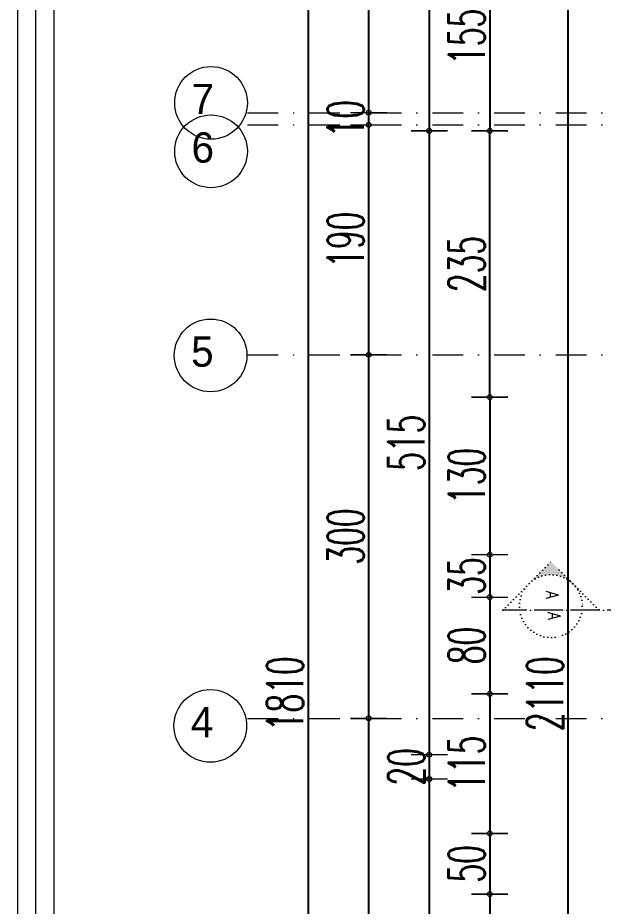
# Model space of a CAD drawing. Header units: millimetres. Extents: x -16104 to 67872, y -88009 to 12107.
# Drawn here: x 13905 to 14388, y -6715 to -5982 of the extents above; entities that cross this region are included whole.
import ezdxf
from ezdxf.enums import TextEntityAlignment as Align

# ---------------------------------------------------------------- set-up
doc = ezdxf.new("R2010")
doc.units = ezdxf.units.MM
for name, pattern in [('ACAD_ISO04W100', [30, 24, -3, 0, -3]), ('ACAD_ISO07W100', [3, 0, -3]), ('DASHDOTX2', [50.8, 25.4, -12.7, 0, -12.7])]:
    doc.linetypes.add(name, pattern=pattern)
doc.layers.get('0').update_dxf_attribs({"color": 241})
for name, color, linetype, lineweight in [('AKS', 1, 'ACAD_ISO07W100', 5), ('akslar', 144, 'Continuous', 20), ('c05', 32, 'Continuous', 13), ('OLCU', 54, 'Continuous', 13)]:
    doc.layers.add(name, color=color, linetype=linetype, lineweight=lineweight)
doc.styles.add('DIM', font='Txttw.shx', dxfattribs={"width": 0.6})
doc.styles.add('DIMENSIONS', font='simplex', dxfattribs={"width": 0.8})
doc.dimstyles.new('50', dxfattribs={"dimscale": 0, "dimtxt": 30, "dimasz": 1, "dimexe": 0, "dimexo": 2, "dimgap": 4, "dimtad": 1, "dimdec": 0, "dimzin": 0, "dimdsep": 46, "dimtxsty": 'DIM', "dimblk1": 'DOT', "dimblk2": 'DOT', "dimsah": 1, "dimcen": 1.5, "dimdle": 3, "dimse1": 1, "dimse2": 1, "dimclrd": 256, "dimclre": 9, "dimclrt": 256, "dimadec": 0, "dimazin": 0, "dimtfac": 0.24, "dimtdec": 0, "dimtix": 1, "dimtmove": 2, "dimatfit": 3, "dimldrblk": 'DOT', "dimfxl": 0, "dimtolj": 1, "dimtzin": 15, "dimarcsym": 0})

# ---------------------------------------------------------------- blocks, each defined once
blk = doc.blocks.new('DOT')
for p, q in [((0, 15), (0, -15)), ((-2, 0), (0, 0)), ((2, 0), (0, 0))]:
    blk.add_line(p, q)
blk.add_circle((0, 0), 2)
blk = doc.blocks.new('*D6216')
at = {"layer": 'Defpoints', "color": 0, "transparency": 16777216}
for p in [(14344.71, -5919.72), (14294.71, -6074.87), (14344.71, -6074.87)]:
    blk.add_point(p, dxfattribs=at)
at = {"layer": 'OLCU', "lineweight": -2, "transparency": 16777216}
blk.add_line((14294.71, -5920.72), (14294.71, -6073.87), dxfattribs=at)
for p, rotation in [((14294.71, -5919.72), 90), ((14294.71, -6074.87), 270)]:
    blk.add_blockref('DOT', p, dxfattribs=dict(at, rotation=rotation))
at = {"layer": 'OLCU', "transparency": 16777216, "insert": (14275.71, -5997.3), "char_height": 30, "attachment_point": 5, "rotation": 90, "style": 'DIM'}
blk.add_mtext('\\A1;155', dxfattribs=at)
blk = doc.blocks.new('*D6217')
at = {"layer": 'Defpoints', "color": 0, "transparency": 16777216}
for p in [(14344.71, -6294.56), (14294.71, -6424.56), (14344.71, -6424.56)]:
    blk.add_point(p, dxfattribs=at)
at = {"layer": 'OLCU', "lineweight": -2, "transparency": 16777216}
blk.add_line((14294.71, -6295.56), (14294.71, -6423.56), dxfattribs=at)
for p, rotation in [((14294.71, -6294.56), 90), ((14294.71, -6424.56), 270)]:
    blk.add_blockref('DOT', p, dxfattribs=dict(at, rotation=rotation))
at = {"layer": 'OLCU', "transparency": 16777216, "insert": (14275.71, -6359.56), "char_height": 30, "attachment_point": 5, "rotation": 90, "style": 'DIM'}
blk.add_mtext('\\A1;130', dxfattribs=at)
blk = doc.blocks.new('*D6218')
at = {"layer": 'Defpoints', "color": 0, "transparency": 16777216}
for p in [(14344.71, -6459.56), (14294.71, -6539.31), (14344.71, -6539.31)]:
    blk.add_point(p, dxfattribs=at)
at = {"layer": 'OLCU', "lineweight": -2, "transparency": 16777216}
blk.add_line((14294.71, -6460.56), (14294.71, -6538.31), dxfattribs=at)
for p, rotation in [((14294.71, -6459.56), 90), ((14294.71, -6539.31), 270)]:
    blk.add_blockref('DOT', p, dxfattribs=dict(at, rotation=rotation))
at = {"layer": 'OLCU', "transparency": 16777216, "insert": (14275.71, -6499.44), "char_height": 30, "attachment_point": 5, "rotation": 90, "style": 'DIM'}
blk.add_mtext('\\A1;80', dxfattribs=at)
blk = doc.blocks.new('*D6219')
at = {"layer": 'Defpoints', "color": 0, "transparency": 16777216}
for p in [(14344.71, -6539.31), (14294.71, -6654.56), (14344.71, -6654.56)]:
    blk.add_point(p, dxfattribs=at)
at = {"layer": 'OLCU', "lineweight": -2, "transparency": 16777216}
blk.add_line((14294.71, -6540.31), (14294.71, -6653.56), dxfattribs=at)
for p, rotation in [((14294.71, -6539.31), 90), ((14294.71, -6654.56), 270)]:
    blk.add_blockref('DOT', p, dxfattribs=dict(at, rotation=rotation))
at = {"layer": 'OLCU', "transparency": 16777216, "insert": (14275.71, -6596.94), "char_height": 30, "attachment_point": 5, "rotation": 90, "style": 'DIM'}
blk.add_mtext('\\A1;115', dxfattribs=at)
blk = doc.blocks.new('*D6222')
at = {"layer": 'Defpoints', "color": 0, "transparency": 16777216}
for p in [(14294.71, -6074.87), (14244.71, -6589.56), (14279.71, -6589.56)]:
    blk.add_point(p, dxfattribs=at)
at = {"layer": 'OLCU', "lineweight": -2, "transparency": 16777216}
blk.add_line((14244.71, -6075.87), (14244.71, -6588.56), dxfattribs=at)
for p, rotation in [((14244.71, -6074.87), 90), ((14244.71, -6589.56), 270)]:
    blk.add_blockref('DOT', p, dxfattribs=dict(at, rotation=rotation))
at = {"layer": 'OLCU', "transparency": 16777216, "insert": (14225.71, -6332.22), "char_height": 30, "attachment_point": 5, "rotation": 90, "style": 'DIM'}
blk.add_mtext('\\A1;515', dxfattribs=at)
blk = doc.blocks.new('*D6223')
at = {"layer": 'Defpoints', "color": 0, "transparency": 16777216}
for p in [(14344.71, -6609.56), (14244.71, -7444.06), (14279.71, -7444.06)]:
    blk.add_point(p, dxfattribs=at)
at = {"layer": 'OLCU', "lineweight": -2, "transparency": 16777216}
blk.add_line((14244.71, -6610.56), (14244.71, -7443.06), dxfattribs=at)
for p, rotation in [((14244.71, -6609.56), 90), ((14244.71, -7444.06), 270)]:
    blk.add_blockref('DOT', p, dxfattribs=dict(at, rotation=rotation))
at = {"layer": 'OLCU', "transparency": 16777216, "insert": (14225.71, -7026.81), "char_height": 30, "attachment_point": 5, "rotation": 90, "style": 'DIM'}
blk.add_mtext('\\A1;835', dxfattribs=at)
blk = doc.blocks.new('*D6225')
at = {"layer": 'Defpoints', "color": 0, "transparency": 16777216}
for p in [(14179.71, -5634.56), (14144.71, -7444.06), (14179.71, -7444.06)]:
    blk.add_point(p, dxfattribs=at)
at = {"layer": 'OLCU', "lineweight": -2, "transparency": 16777216}
blk.add_line((14144.71, -5635.56), (14144.71, -7443.06), dxfattribs=at)
for p, rotation in [((14144.71, -5634.56), 90), ((14144.71, -7444.06), 270)]:
    blk.add_blockref('DOT', p, dxfattribs=dict(at, rotation=rotation))
at = {"layer": 'OLCU', "transparency": 16777216, "insert": (14125.71, -6539.31), "char_height": 30, "attachment_point": 5, "rotation": 90, "style": 'DIM'}
blk.add_mtext('\\A1;1810', dxfattribs=at)
blk = doc.blocks.new('*D6253')
at = {"layer": 'Defpoints', "color": 0, "transparency": 16777216}
for p in [(14294.71, -6424.56), (14294.71, -6459.56), (14294.71, -6459.56)]:
    blk.add_point(p, dxfattribs=at)
at = {"layer": 'OLCU', "lineweight": -2, "transparency": 16777216}
for p, q in [((14294.71, -6423.56), (14294.71, -6422.56)), ((14294.71, -6424.56), (14294.71, -6459.56)), ((14294.71, -6460.56), (14294.71, -6461.56))]:
    blk.add_line(p, q, dxfattribs=at)
for p, rotation in [((14294.71, -6424.56), 270), ((14294.71, -6459.56), 90)]:
    blk.add_blockref('DOT', p, dxfattribs=dict(at, rotation=rotation))
at = {"layer": 'OLCU', "transparency": 16777216, "insert": (14275.71, -6442.06), "char_height": 30, "attachment_point": 5, "rotation": 90, "style": 'DIM'}
blk.add_mtext('\\A1;35', dxfattribs=at)
blk = doc.blocks.new('*D6254')
at = {"layer": 'Defpoints', "color": 0, "transparency": 16777216}
for p in [(14344.71, -6654.56), (14294.71, -6704.56), (14344.71, -6704.56)]:
    blk.add_point(p, dxfattribs=at)
at = {"layer": 'OLCU', "lineweight": -2, "transparency": 16777216}
blk.add_line((14294.71, -6655.56), (14294.71, -6703.56), dxfattribs=at)
for p, rotation in [((14294.71, -6654.56), 90), ((14294.71, -6704.56), 270)]:
    blk.add_blockref('DOT', p, dxfattribs=dict(at, rotation=rotation))
at = {"layer": 'OLCU', "transparency": 16777216, "insert": (14275.71, -6679.56), "char_height": 30, "attachment_point": 5, "rotation": 90, "style": 'DIM'}
blk.add_mtext('\\A1;50', dxfattribs=at)
blk = doc.blocks.new('*D6255')
at = {"layer": 'Defpoints', "color": 0, "transparency": 16777216}
for p in [(14344.71, -6704.56), (14294.71, -6774.56), (14344.71, -6774.56)]:
    blk.add_point(p, dxfattribs=at)
at = {"layer": 'OLCU', "lineweight": -2, "transparency": 16777216}
blk.add_line((14294.71, -6705.56), (14294.71, -6773.56), dxfattribs=at)
for p, rotation in [((14294.71, -6704.56), 90), ((14294.71, -6774.56), 270)]:
    blk.add_blockref('DOT', p, dxfattribs=dict(at, rotation=rotation))
at = {"layer": 'OLCU', "transparency": 16777216, "insert": (14275.71, -6739.56), "char_height": 30, "attachment_point": 5, "rotation": 90, "style": 'DIM'}
blk.add_mtext('\\A1;70', dxfattribs=at)
blk = doc.blocks.new('*D6259')
at = {"layer": 'Defpoints', "color": 0, "transparency": 16777216}
for p in [(14344.71, -5634.56), (14244.71, -6074.87), (14344.71, -6074.87)]:
    blk.add_point(p, dxfattribs=at)
at = {"layer": 'OLCU', "lineweight": -2, "transparency": 16777216}
blk.add_line((14244.71, -5635.56), (14244.71, -6073.87), dxfattribs=at)
for p, rotation in [((14244.71, -5634.56), 90), ((14244.71, -6074.87), 270)]:
    blk.add_blockref('DOT', p, dxfattribs=dict(at, rotation=rotation))
at = {"layer": 'OLCU', "transparency": 16777216, "insert": (14225.71, -5854.72), "char_height": 30, "attachment_point": 5, "rotation": 90, "style": 'DIM'}
blk.add_mtext('\\A1;440', dxfattribs=at)
blk = doc.blocks.new('*D6262')
at = {"layer": 'Defpoints', "color": 0, "transparency": 16777216}
for p in [(14244.71, -6589.56), (14244.71, -6609.56), (14244.71, -6609.56)]:
    blk.add_point(p, dxfattribs=at)
at = {"layer": 'OLCU', "lineweight": -2, "transparency": 16777216}
for p, q in [((14244.71, -6588.56), (14244.71, -6587.56)), ((14244.71, -6589.56), (14244.71, -6609.56)), ((14244.71, -6610.56), (14244.71, -6611.56))]:
    blk.add_line(p, q, dxfattribs=at)
for p, rotation in [((14244.71, -6589.56), 270), ((14244.71, -6609.56), 90)]:
    blk.add_blockref('DOT', p, dxfattribs=dict(at, rotation=rotation))
at = {"layer": 'OLCU', "transparency": 16777216, "insert": (14225.71, -6599.56), "char_height": 30, "attachment_point": 5, "rotation": 90, "style": 'DIM'}
blk.add_mtext('\\A1;20', dxfattribs=at)
blk = doc.blocks.new('*D6273')
at = {"layer": 'Defpoints', "color": 0, "transparency": 16777216}
for p in [(14194.71, -6059.87), (14194.71, -6069.87), (14194.71, -6069.87)]:
    blk.add_point(p, dxfattribs=at)
at = {"layer": 'OLCU', "lineweight": -2, "transparency": 16777216}
for p, q in [((14194.71, -6058.87), (14194.71, -6057.87)), ((14194.71, -6059.87), (14194.71, -6069.87)), ((14194.71, -6070.87), (14194.71, -6071.87))]:
    blk.add_line(p, q, dxfattribs=at)
for p, rotation in [((14194.71, -6059.87), 270), ((14194.71, -6069.87), 90)]:
    blk.add_blockref('DOT', p, dxfattribs=dict(at, rotation=rotation))
at = {"layer": 'OLCU', "transparency": 16777216, "insert": (14175.71, -6064.87), "char_height": 30, "attachment_point": 5, "rotation": 90, "style": 'DIM'}
blk.add_mtext('\\A1;10', dxfattribs=at)
blk = doc.blocks.new('*D6274')
at = {"layer": 'Defpoints', "color": 0, "transparency": 16777216}
for p in [(14194.71, -6069.87), (14194.71, -6259.56), (14194.71, -6259.56)]:
    blk.add_point(p, dxfattribs=at)
at = {"layer": 'OLCU', "lineweight": -2, "transparency": 16777216}
blk.add_line((14194.71, -6070.87), (14194.71, -6258.56), dxfattribs=at)
for p, rotation in [((14194.71, -6069.87), 90), ((14194.71, -6259.56), 270)]:
    blk.add_blockref('DOT', p, dxfattribs=dict(at, rotation=rotation))
at = {"layer": 'OLCU', "transparency": 16777216, "insert": (14175.71, -6164.72), "char_height": 30, "attachment_point": 5, "rotation": 90, "style": 'DIM'}
blk.add_mtext('\\A1;190', dxfattribs=at)
blk = doc.blocks.new('*D6275')
at = {"layer": 'Defpoints', "color": 0, "transparency": 16777216}
for p in [(14194.71, -6259.56), (14194.71, -6559.56), (14194.71, -6559.56)]:
    blk.add_point(p, dxfattribs=at)
at = {"layer": 'OLCU', "lineweight": -2, "transparency": 16777216}
blk.add_line((14194.71, -6260.56), (14194.71, -6558.56), dxfattribs=at)
for p, rotation in [((14194.71, -6259.56), 90), ((14194.71, -6559.56), 270)]:
    blk.add_blockref('DOT', p, dxfattribs=dict(at, rotation=rotation))
at = {"layer": 'OLCU', "transparency": 16777216, "insert": (14175.71, -6409.56), "char_height": 30, "attachment_point": 5, "rotation": 90, "style": 'DIM'}
blk.add_mtext('\\A1;300', dxfattribs=at)
blk = doc.blocks.new('*D6284')
at = {"layer": 'Defpoints', "color": 0, "transparency": 16777216}
for p in [(14344.71, -6459.56), (14294.71, -6539.31), (14344.71, -6539.31)]:
    blk.add_point(p, dxfattribs=at)
at = {"layer": 'OLCU', "lineweight": -2, "transparency": 16777216}
blk.add_line((14294.71, -6460.56), (14294.71, -6538.31), dxfattribs=at)
for p, rotation in [((14294.71, -6459.56), 90), ((14294.71, -6539.31), 270)]:
    blk.add_blockref('DOT', p, dxfattribs=dict(at, rotation=rotation))
at = {"layer": 'OLCU', "transparency": 16777216, "insert": (14275.71, -6499.44), "char_height": 30, "attachment_point": 5, "rotation": 90, "style": 'DIM'}
blk.add_mtext('\\A1;80', dxfattribs=at)
blk = doc.blocks.new('*D6293')
at = {"layer": 'Defpoints', "color": 0, "transparency": 16777216}
for p in [(14194.71, -5644.57), (14194.71, -6059.87), (14194.71, -6059.87)]:
    blk.add_point(p, dxfattribs=at)
at = {"layer": 'OLCU', "lineweight": -2, "transparency": 16777216}
blk.add_line((14194.71, -5645.57), (14194.71, -6058.87), dxfattribs=at)
for p, rotation in [((14194.71, -5644.57), 90), ((14194.71, -6059.87), 270)]:
    blk.add_blockref('DOT', p, dxfattribs=dict(at, rotation=rotation))
at = {"layer": 'OLCU', "transparency": 16777216, "insert": (14175.71, -5852.22), "char_height": 30, "attachment_point": 5, "rotation": 90, "style": 'DIM'}
blk.add_mtext('\\A1;415', dxfattribs=at)
blk = doc.blocks.new('*D6294')
at = {"layer": 'Defpoints', "color": 0, "transparency": 16777216}
for p in [(14194.71, -6559.56), (14194.71, -6969.56), (14194.71, -6969.56)]:
    blk.add_point(p, dxfattribs=at)
at = {"layer": 'OLCU', "lineweight": -2, "transparency": 16777216}
blk.add_line((14194.71, -6560.56), (14194.71, -6968.56), dxfattribs=at)
for p, rotation in [((14194.71, -6559.56), 90), ((14194.71, -6969.56), 270)]:
    blk.add_blockref('DOT', p, dxfattribs=dict(at, rotation=rotation))
at = {"layer": 'OLCU', "transparency": 16777216, "insert": (14175.71, -6764.56), "char_height": 30, "attachment_point": 5, "rotation": 90, "style": 'DIM'}
blk.add_mtext('\\A1;400', dxfattribs=at)
blk = doc.blocks.new('*D6304')
at = {"layer": 'Defpoints', "color": 0, "transparency": 16777216}
for p in [(14359.4, -5484.56), (14359.4, -5484.56), (14359.4, -7594.06)]:
    blk.add_point(p, dxfattribs=at)
at = {"layer": 'OLCU', "lineweight": -2, "transparency": 16777216}
blk.add_line((14359.4, -7593.06), (14359.4, -5485.56), dxfattribs=at)
for p, rotation in [((14359.4, -5484.56), 90), ((14359.4, -7594.06), 270)]:
    blk.add_blockref('DOT', p, dxfattribs=dict(at, rotation=rotation))
at = {"layer": 'OLCU', "transparency": 16777216, "insert": (14340.4, -6539.31), "char_height": 30, "attachment_point": 5, "rotation": 90, "style": 'DIM'}
blk.add_mtext('\\A1;2110', dxfattribs=at)
blk = doc.blocks.new('*D6319')
at = {"layer": 'Defpoints', "color": 0, "transparency": 16777216}
for p in [(14294.71, -6074.87), (14294.71, -6074.87), (14294.71, -6294.56)]:
    blk.add_point(p, dxfattribs=at)
at = {"layer": 'OLCU', "lineweight": -2, "transparency": 16777216}
blk.add_line((14294.71, -6293.56), (14294.71, -6075.87), dxfattribs=at)
for p, rotation in [((14294.71, -6074.87), 90), ((14294.71, -6294.56), 270)]:
    blk.add_blockref('DOT', p, dxfattribs=dict(at, rotation=rotation))
at = {"layer": 'OLCU', "transparency": 16777216, "insert": (14275.71, -6184.72), "char_height": 30, "attachment_point": 5, "rotation": 90, "style": 'DIM'}
blk.add_mtext('\\A1;235', dxfattribs=at)

msp = doc.modelspace()

# ---------------------------------------------------------------- hatches: boundary and pattern name
at = {"layer": 'AKS'}
msp.add_hatch(color=1, dxfattribs=at).paths.add_polyline_path([(14363.54, -6448.56), (14345.21, -6430.22), (14326.87, -6448.56, -0.198912), (14345.21, -6440.96, -0.198912)])
msp.add_hatch(color=1, dxfattribs=at).paths.add_polyline_path([(14363.54, -6448.56), (14345.21, -6430.22), (14326.87, -6448.56, -0.198912), (14345.21, -6440.96, -0.198912)])

# ---------------------------------------------------------------- linework, layer by layer
at = {"layer": 'AKS', "color": 1, "linetype": 'ACAD_ISO07W100'}
for p, q in [((14305.53, -6470.24), (14345.21, -6430.22)), ((14384.85, -6469.88), (14348.19, -6433.2))]:
    msp.add_line(p, q, dxfattribs=at)
at = {"layer": 'AKS', "color": 1, "linetype": 'ACAD_ISO04W100'}
msp.add_line((16913.89, -6470.24), (14305.53, -6470.24), dxfattribs=at)
at = {"layer": 'AKS', "linetype": 'ByBlock'}
for centre in [(14064.57, -6051.74), (14064.57, -6091.74), (14064.24, -6260.09), (14064, -6565.74)]:
    msp.add_circle(centre, 30, dxfattribs=at)
at = {"layer": 'AKS', "color": 1, "linetype": 'ACAD_ISO07W100'}
msp.add_circle((14345.21, -6466.89), 25.93, dxfattribs=at)
at = {"layer": 'akslar', "linetype": 'DASHDOTX2'}
for p, q in [((14094.71, -6059.87), (17144.71, -6059.87)), ((14094.71, -6069.87), (15514.21, -6069.87)), ((14094.71, -6259.56), (17144.71, -6259.56)), ((14094.71, -6559.56), (17144.71, -6559.56))]:
    msp.add_line(p, q, dxfattribs=at)
at = {"layer": 'c05'}
for points in [[(17435.25, -8120.02), (17435.25, -8330.26), (13905, -8330.26), (13905, -4952.49), (17435.25, -4952.49), (17435.25, -6808.57)], [(17420.25, -8120.02), (17420.25, -8315.26), (13920, -8315.26), (13920, -4967.49), (17420.25, -4967.49), (17420.25, -6808.57)], [(17405.25, -8120.02), (17405.25, -8300.26), (13935, -8300.26), (13935, -4982.49), (17405.25, -4982.49), (17405.25, -6808.57)]]:
    msp.add_lwpolyline(points, dxfattribs=at)

# ---------------------------------------------------------------- texts
at = {"layer": 'AKS', "color": 1, "style": 'DIMENSIONS', "width": 0.8}
for p in [(14346.32, -6457.77), (14347.91, -6475.09)]:
    msp.add_text('A', height=10.37, rotation=269.57786, dxfattribs=at).set_placement(p, align=Align.MIDDLE)
at = {"layer": 'AKS', "char_height": 25, "width": 35.6591, "attachment_point": 1}
for s, insert in [('7', (14048.47, -6036.08)), ('6', (14048.47, -6076.08)), ('5', (14048.15, -6244.42)), ('4', (14047.91, -6550.08))]:
    msp.add_mtext(s, dxfattribs=dict(at, insert=insert))

# ---------------------------------------------------------------- dimensions: what is measured, and where the dimension line sits
at = {"layer": 'OLCU'}
for base, p1, p2, text, picture, middle in [((14359.4, -5484.56), (14359.4, -7594.06), (14359.4, -5484.56), '2110', '*D6304', (14340.4, -6539.31)), ((14144.71, -7444.06), (14179.71, -5634.56), (14179.71, -7444.06), '1810', '*D6225', (14125.71, -6539.31)), ((14194.71, -6059.87), (14194.71, -5644.57), (14194.71, -6059.87), '415', '*D6293', (14175.71, -5852.22)), ((14194.71, -6069.87), (14194.71, -6059.87), (14194.71, -6069.87), '10', '*D6273', (14175.71, -6064.87)), ((14194.71, -6259.56), (14194.71, -6069.87), (14194.71, -6259.56), '190', '*D6274', (14175.71, -6164.72)), ((14294.71, -6074.87), (14294.71, -6294.56), (14294.71, -6074.87), '235', '*D6319', (14275.71, -6184.72)), ((14194.71, -6559.56), (14194.71, -6259.56), (14194.71, -6559.56), '300', '*D6275', (14175.71, -6409.56)), ((14194.71, -6969.56), (14194.71, -6559.56), (14194.71, -6969.56), '400', '*D6294', (14175.71, -6764.56))]:
    dim = msp.add_linear_dim(base=base, p1=p1, p2=p2, angle=90, text=text, dimstyle='50', override={"dimscale": 1}, dxfattribs=at)
    dim.commit()
    dim.dimension.update_dxf_attribs({"geometry": picture, "text_midpoint": middle})
for base, p1, p2, picture, middle in [((14244.71, -6074.87), (14344.71, -5634.56), (14344.71, -6074.87), '*D6259', (14225.71, -5854.72)), ((14294.71, -6074.87), (14344.71, -5919.72), (14344.71, -6074.87), '*D6216', (14275.71, -5997.3)), ((14244.71, -6589.56), (14294.71, -6074.87), (14279.71, -6589.56), '*D6222', (14225.71, -6332.22)), ((14294.71, -6424.56), (14344.71, -6294.56), (14344.71, -6424.56), '*D6217', (14275.71, -6359.56)), ((14294.71, -6459.56), (14294.71, -6424.56), (14294.71, -6459.56), '*D6253', (14275.71, -6442.06)), ((14294.71, -6539.31), (14344.71, -6459.56), (14344.71, -6539.31), '*D6218', (14275.71, -6499.44)), ((14294.71, -6539.31), (14344.71, -6459.56), (14344.71, -6539.31), '*D6284', (14275.71, -6499.44)), ((14294.71, -6654.56), (14344.71, -6539.31), (14344.71, -6654.56), '*D6219', (14275.71, -6596.94)), ((14244.71, -6609.56), (14244.71, -6589.56), (14244.71, -6609.56), '*D6262', (14225.71, -6599.56)), ((14244.70643821, -7444.06011155), (14344.70643821, -6609.56011155), (14279.70643821, -7444.06011155), '*D6223', (14225.70643821, -7026.81011155)), ((14294.71, -6704.56), (14344.71, -6654.56), (14344.71, -6704.56), '*D6254', (14275.71, -6679.56)), ((14294.71, -6774.56), (14344.71, -6704.56), (14344.71, -6774.56), '*D6255', (14275.71, -6739.56))]:
    dim = msp.add_linear_dim(base=base, p1=p1, p2=p2, angle=90, dimstyle='50', override={"dimscale": 1}, dxfattribs=at)
    dim.commit()
    dim.dimension.update_dxf_attribs({"geometry": picture, "text_midpoint": middle})

doc.saveas('drawing.dxf')
